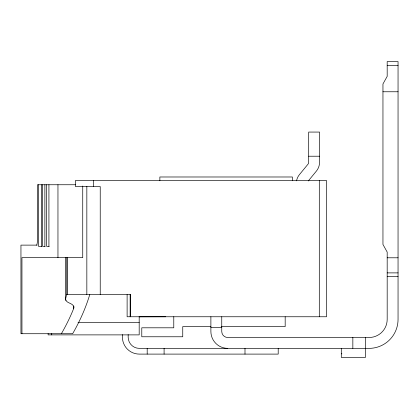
<?xml version="1.0" encoding="UTF-8"?>
<svg xmlns="http://www.w3.org/2000/svg" width="419" height="419" viewBox="0 0 419 419"><rect width="100%" height="100%" fill="white"/><g stroke="black" fill="none" stroke-linecap="round" stroke-linejoin="round"><path stroke-width="0.63" d="M65.725 298.564L66.584 294.478L130.676 294.478L130.676 316.759M308.274 180.977L316.408 171.062A13.885 13.885 0 0 0 319.561 162.253L319.561 132.069L308.693 132.069L308.693 162.253A3.017 3.017 0 0 1 308.007 164.169L299.47 174.576A13.885 13.885 0 0 0 296.547 180.856M387.182 65.621L398.05 65.621M382.956 91.766L398.05 91.766M308.693 156.219L319.561 156.219M75.624 184.748L37.443 184.748L37.453 239.087A6.07 0.885 90 0 1 36.563 245.099M37.16 245.12L20.95 245.12L20.95 333.723L72.644 333.723A841.593 342.899 -3.8 0 0 80.39 318.88A843.143 343.533 -3.8 0 0 89.792 294.478M41.785 246.388L38.548 246.388L38.548 184.748M45.158 246.388L42.602 246.388L42.602 184.748M49.212 246.388L46.65 246.388L46.65 184.748M387.182 257.79L398.05 257.79M387.182 272.884L398.05 272.884M387.182 276.336L398.05 276.336M139.187 316.816L165.751 316.759M78.002 322.447L139.187 322.447M210.883 326.6L182.747 326.6L182.747 336.771L141.784 336.771L141.784 327.805L173.78 327.805L173.78 316.712M221.242 326.6L285.177 326.6L285.177 316.759M210.883 327.538L221.751 327.538M341.296 353.798L341.888 353.798M65.6 257.648L65.6 299.344C66.328 303.77 73.545 302.665 73.859 307.457A17.965 7.322 -3.8 0 1 73.613 308.677A828.463 337.552 -3.8 0 1 61.368 333.723M65.6 299.344L65.919 300.549M51.516 333.613L51.783 334.886M365.447 348.367L365.447 357.423L341.296 357.423L341.296 348.367M365.352 337.499L365.352 348.367M352.845 337.499L352.845 348.367M319.304 180.521L319.304 316.759M292.399 180.757L292.399 176.986L159.859 176.986L159.859 180.757M278.206 348.367L278.206 354.102L139.338 354.102A16.907 16.907 0 0 1 122.432 337.195L122.432 334.613M244.995 348.367L244.995 354.102M221.751 316.759L221.751 331.46A6.039 6.039 0 0 0 227.789 337.499L369.071 337.499A18.111 18.111 0 0 0 387.182 319.383L387.182 252.065L382.956 244.46L382.956 83.978L387.182 76.368L387.182 61.577L398.05 61.577L398.05 319.383A28.979 28.979 0 0 1 369.071 348.367L139.338 348.367A11.172 11.172 0 0 1 128.167 337.195L128.167 334.613M210.883 316.759L210.883 331.46A16.907 16.907 0 0 0 227.789 348.367M164.091 348.367L164.091 354.102M147.189 348.367L147.189 354.102M139.187 316.612L139.187 334.886L48.127 334.886L48.127 333.576M130.131 294.478L130.131 316.759M127.114 294.573L127.114 316.759L326.532 316.759L326.532 180.521L75.43 180.521L75.43 186.555L100.23 186.555L100.23 294.478M93.542 180.521L93.542 186.555M86.838 186.382L86.838 294.478M82.737 186.046L82.737 257.648L21.95 257.648L21.95 333.723M73.859 306.163L73.859 307.457M73.613 306.064L73.613 308.677M67.129 257.648L67.129 294.478M66.94 257.648L66.94 294.478M57.958 184.748L57.958 257.648M48.923 184.748L48.923 246.388M44.87 184.748L44.87 246.388M41.523 184.748L41.523 246.388"/></g></svg>
